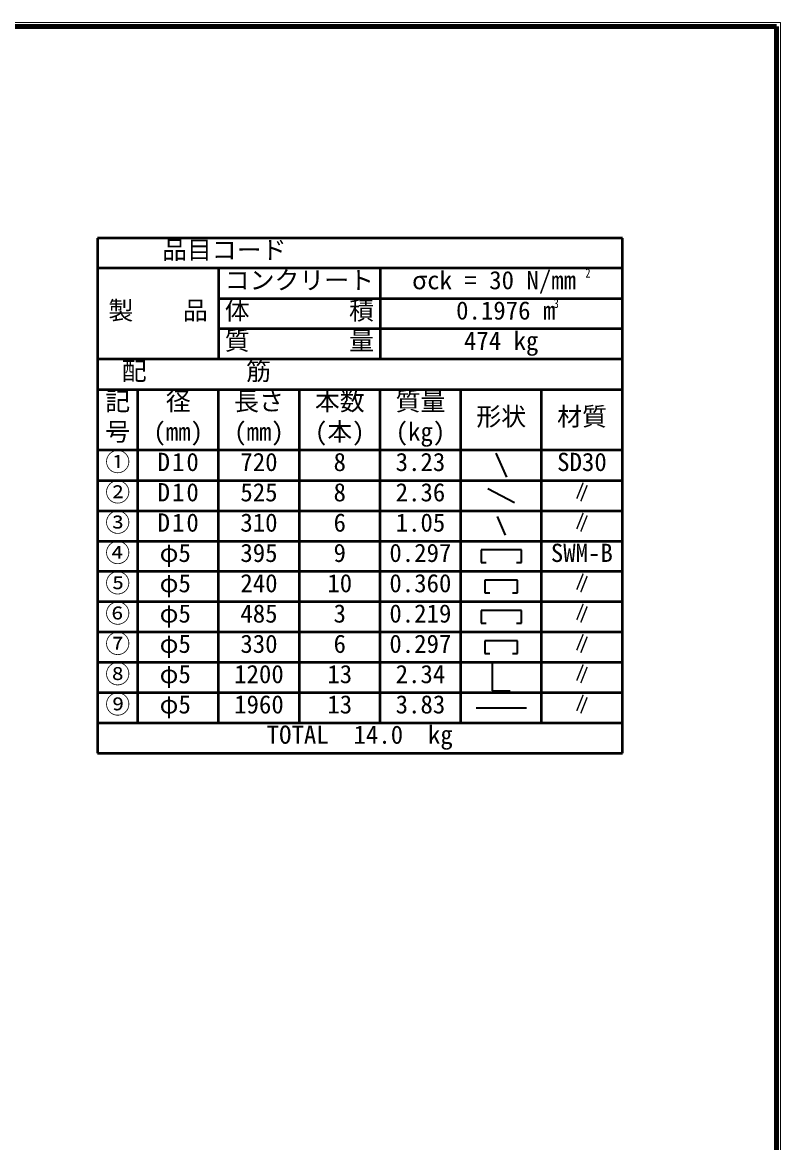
# Model space of a CAD drawing. Units: millimetres, scale not verified. Extents: x 100 to 4105, y 100 to 2870.
# Drawn here: x 3166 to 4105, y 1484 to 2870 of the extents above; entities that cross this region are included whole.
import ezdxf
from ezdxf.enums import TextEntityAlignment as Align

# ---------------------------------------------------------------- set-up
doc = ezdxf.new("R2010")
doc.units = ezdxf.units.MM
doc.header["$LTSCALE"] = 5
doc.layers.add('V-nasSTD', color=7, linetype='Continuous', lineweight=50)
doc.styles.add('ＭＳ ゴシック', font='')
doc.styles.get('ＭＳ ゴシック').set_extended_font_data('MS Gothic')

msp = doc.modelspace()

# ---------------------------------------------------------------- linework, layer by layer
at = {"layer": 'V-nasSTD', "lineweight": 100}
for p, q in [((4100, 2865), (105, 2865)), ((4100, 105), (4100, 2865))]:
    msp.add_line(p, q, dxfattribs=at)
at = {"layer": 'V-nasSTD'}
for p, q in [((3259.044, 2603.182), (3259.044, 1965.682)), ((3909.044, 2603.182), (3259.044, 2603.182)), ((3909.044, 1965.682), (3909.044, 2603.182)), ((3909.044, 2565.682), (3259.044, 2565.682)), ((3409.044, 2565.682), (3409.044, 2453.182)), ((3609.044, 2565.682), (3609.044, 2453.182)), ((3409.044, 2528.182), (3909.044, 2528.182)), ((3909.044, 2490.682), (3409.044, 2490.682)), ((3909.044, 2453.182), (3259.044, 2453.182)), ((3259.044, 2415.682), (3909.044, 2415.682)), ((3259.044, 2415.682), (3259.044, 2378.182)), ((3309.044, 2003.182), (3309.044, 2415.682)), ((3409.044, 2003.182), (3409.044, 2415.682)), ((3509.044, 2003.182), (3509.044, 2415.682)), ((3609.044, 2003.182), (3609.044, 2415.682)), ((3709.044, 2003.182), (3709.044, 2415.682)), ((3809.044, 2003.182), (3809.044, 2415.682)), ((3909.044, 2340.682), (3259.044, 2340.682)), ((3259.044, 2303.182), (3909.044, 2303.182)), ((3259.044, 2265.682), (3909.044, 2265.682)), ((3259.044, 2228.182), (3909.044, 2228.182)), ((3259.044, 2190.682), (3909.044, 2190.682)), ((3259.044, 2153.182), (3909.044, 2153.182)), ((3259.044, 2115.682), (3909.044, 2115.682)), ((3259.044, 2078.182), (3909.044, 2078.182)), ((3259.044, 2040.682), (3909.044, 2040.682)), ((3259.044, 2003.182), (3909.044, 2003.182)), ((3259.044, 1965.682), (3909.044, 1965.682))]:
    msp.add_line(p, q, dxfattribs=at)
at = {"layer": 'V-nasSTD', "lineweight": 35}
for p, q in [((3752.505, 2336.808), (3765.583, 2307.056)), ((3742.473, 2293.205), (3775.615, 2275.659)), ((3754.014, 2258.375), (3764.074, 2235.489)), ((3734.044, 2217.244), (3734.044, 2201.619)), ((3784.044, 2217.244), (3734.044, 2217.244)), ((3784.044, 2201.619), (3784.044, 2217.244)), ((3734.044, 2201.619), (3740.294, 2201.619)), ((3777.794, 2201.619), (3784.044, 2201.619)), ((3738.731, 2179.744), (3738.731, 2164.119)), ((3779.356, 2179.744), (3738.731, 2179.744)), ((3779.356, 2164.119), (3779.356, 2179.744)), ((3738.731, 2164.119), (3744.981, 2164.119)), ((3773.106, 2164.119), (3779.356, 2164.119)), ((3734.044, 2142.244), (3734.044, 2126.619)), ((3784.044, 2142.244), (3734.044, 2142.244)), ((3784.044, 2126.619), (3784.044, 2142.244)), ((3734.044, 2126.619), (3740.294, 2126.619)), ((3777.794, 2126.619), (3784.044, 2126.619)), ((3738.731, 2104.744), (3738.731, 2089.119)), ((3779.356, 2104.744), (3738.731, 2104.744)), ((3779.356, 2089.119), (3779.356, 2104.744)), ((3738.731, 2089.119), (3744.981, 2089.119)), ((3773.106, 2089.119), (3779.356, 2089.119)), ((3747.864, 2076.237), (3747.864, 2042.627)), ((3747.864, 2042.627), (3770.223, 2042.627)), ((3727.794, 2021.932), (3790.294, 2021.932))]:
    msp.add_line(p, q, dxfattribs=at)
at = {"layer": 'V-nasSTD', "lineweight": 13}
msp.add_lwpolyline([(100, 100), (100, 2870), (4105, 2870), (4105, 100)], close=True, dxfattribs=at)

# ---------------------------------------------------------------- texts
at = {"layer": 'V-nasSTD', "style": 'ＭＳ ゴシック'}
for s, p in [('品目コード', (3339.044, 2599.832)), ('コンクリート', (3416.644, 2562.332)), ('σck = 30 N/mm', (3648.6, 2562.332)), ('製\u3000\u3000品', (3272.444, 2524.832)), ('体\u3000\u3000\u3000\u3000積', (3416.644, 2524.832)), (' 0.1976 m', (3687.764, 2524.832)), ('質\u3000\u3000\u3000\u3000量', (3416.644, 2487.332)), ('474 kg', (3712.844, 2487.332)), ('配\u3000\u3000\u3000\u3000筋', (3289.044, 2449.832)), ('記', (3268.644, 2412.332)), ('径', (3343.644, 2412.332)), ('長さ', (3428.244, 2412.332)), ('本数', (3528.244, 2412.332)), ('質量', (3628.244, 2412.332)), ('形状', (3728.244, 2393.582)), ('材質', (3828.244, 2393.582)), ('号', (3268.644, 2374.832)), ('(mm)', (3328.244, 2374.832)), ('(mm)', (3428.244, 2374.832)), ('(本)', (3528.244, 2374.832)), ('(kg)', (3628.244, 2374.832)), ('①', (3268.644, 2337.332)), ('720', (3435.944, 2337.316)), ('8', (3551.344, 2337.332)), ('3.23', (3628.244, 2337.332)), ('SD30', (3828.244, 2337.332)), ('②', (3268.644, 2299.832)), ('525', (3435.944, 2299.816)), ('8', (3551.344, 2299.832)), ('2.36', (3628.244, 2299.832)), ('③', (3268.644, 2262.332)), ('310', (3435.944, 2262.316)), ('6', (3551.344, 2262.332)), ('1.05', (3628.244, 2262.332)), ('④', (3268.644, 2224.832)), ('φ5', (3335.944, 2224.832)), ('395', (3435.944, 2224.816)), ('9', (3551.344, 2224.832)), ('0.297', (3620.467, 2224.832)), ('SWM-B', (3820.452, 2224.832)), ('⑤', (3268.644, 2187.332)), ('φ5', (3335.944, 2187.332)), ('240', (3435.944, 2187.316)), ('10', (3543.644, 2187.332)), ('0.360', (3620.467, 2187.332)), ('⑥', (3268.644, 2149.832)), ('φ5', (3335.944, 2149.832)), ('485', (3435.944, 2149.816)), ('3', (3551.344, 2149.832)), ('0.219', (3620.467, 2149.832)), ('⑦', (3268.644, 2112.332)), ('φ5', (3335.944, 2112.332)), ('330', (3435.944, 2112.316)), ('6', (3551.344, 2112.332)), ('0.297', (3620.467, 2112.332)), ('⑧', (3268.644, 2074.832)), ('φ5', (3335.944, 2074.832)), ('1200', (3428.244, 2074.832)), ('13', (3543.644, 2074.832)), ('2.34', (3628.244, 2074.832)), ('⑨', (3268.644, 2037.332)), ('φ5', (3335.944, 2037.332)), ('1960', (3428.244, 2037.332)), ('13', (3543.644, 2037.332)), ('3.83', (3628.244, 2037.332)), ('TOTAL  14.0  kg', (3468.544, 1999.832))]:
    msp.add_text(s, height=22.58, dxfattribs=at).set_placement(p, align=Align.TOP_LEFT)
at = {"layer": 'V-nasSTD', "style": 'ＭＳ ゴシック', "width": 0.8}
for s, height, p in [('2', 11.29, (3863.327, 2565.539)), ('3', 11.29, (3824.163, 2527.912)), ('∥', 22.58, (3846.724, 2299.832)), ('∥', 22.58, (3846.724, 2262.332)), ('∥', 22.58, (3846.724, 2187.332)), ('∥', 22.58, (3846.724, 2149.832)), ('∥', 22.58, (3846.724, 2112.332)), ('∥', 22.58, (3846.724, 2074.832)), ('∥', 22.58, (3846.724, 2037.332))]:
    msp.add_text(s, height=height, dxfattribs=at).set_placement(p, align=Align.TOP_LEFT)
at = {"layer": 'V-nasSTD', "char_height": 22.58, "attachment_point": 1, "style": 'ＭＳ ゴシック'}
for insert in [(3333.444, 2337.332), (3333.444, 2299.832), (3333.444, 2262.332)]:
    msp.add_mtext('\\T1.16;D10', dxfattribs=dict(at, insert=insert))

doc.saveas('drawing.dxf')
